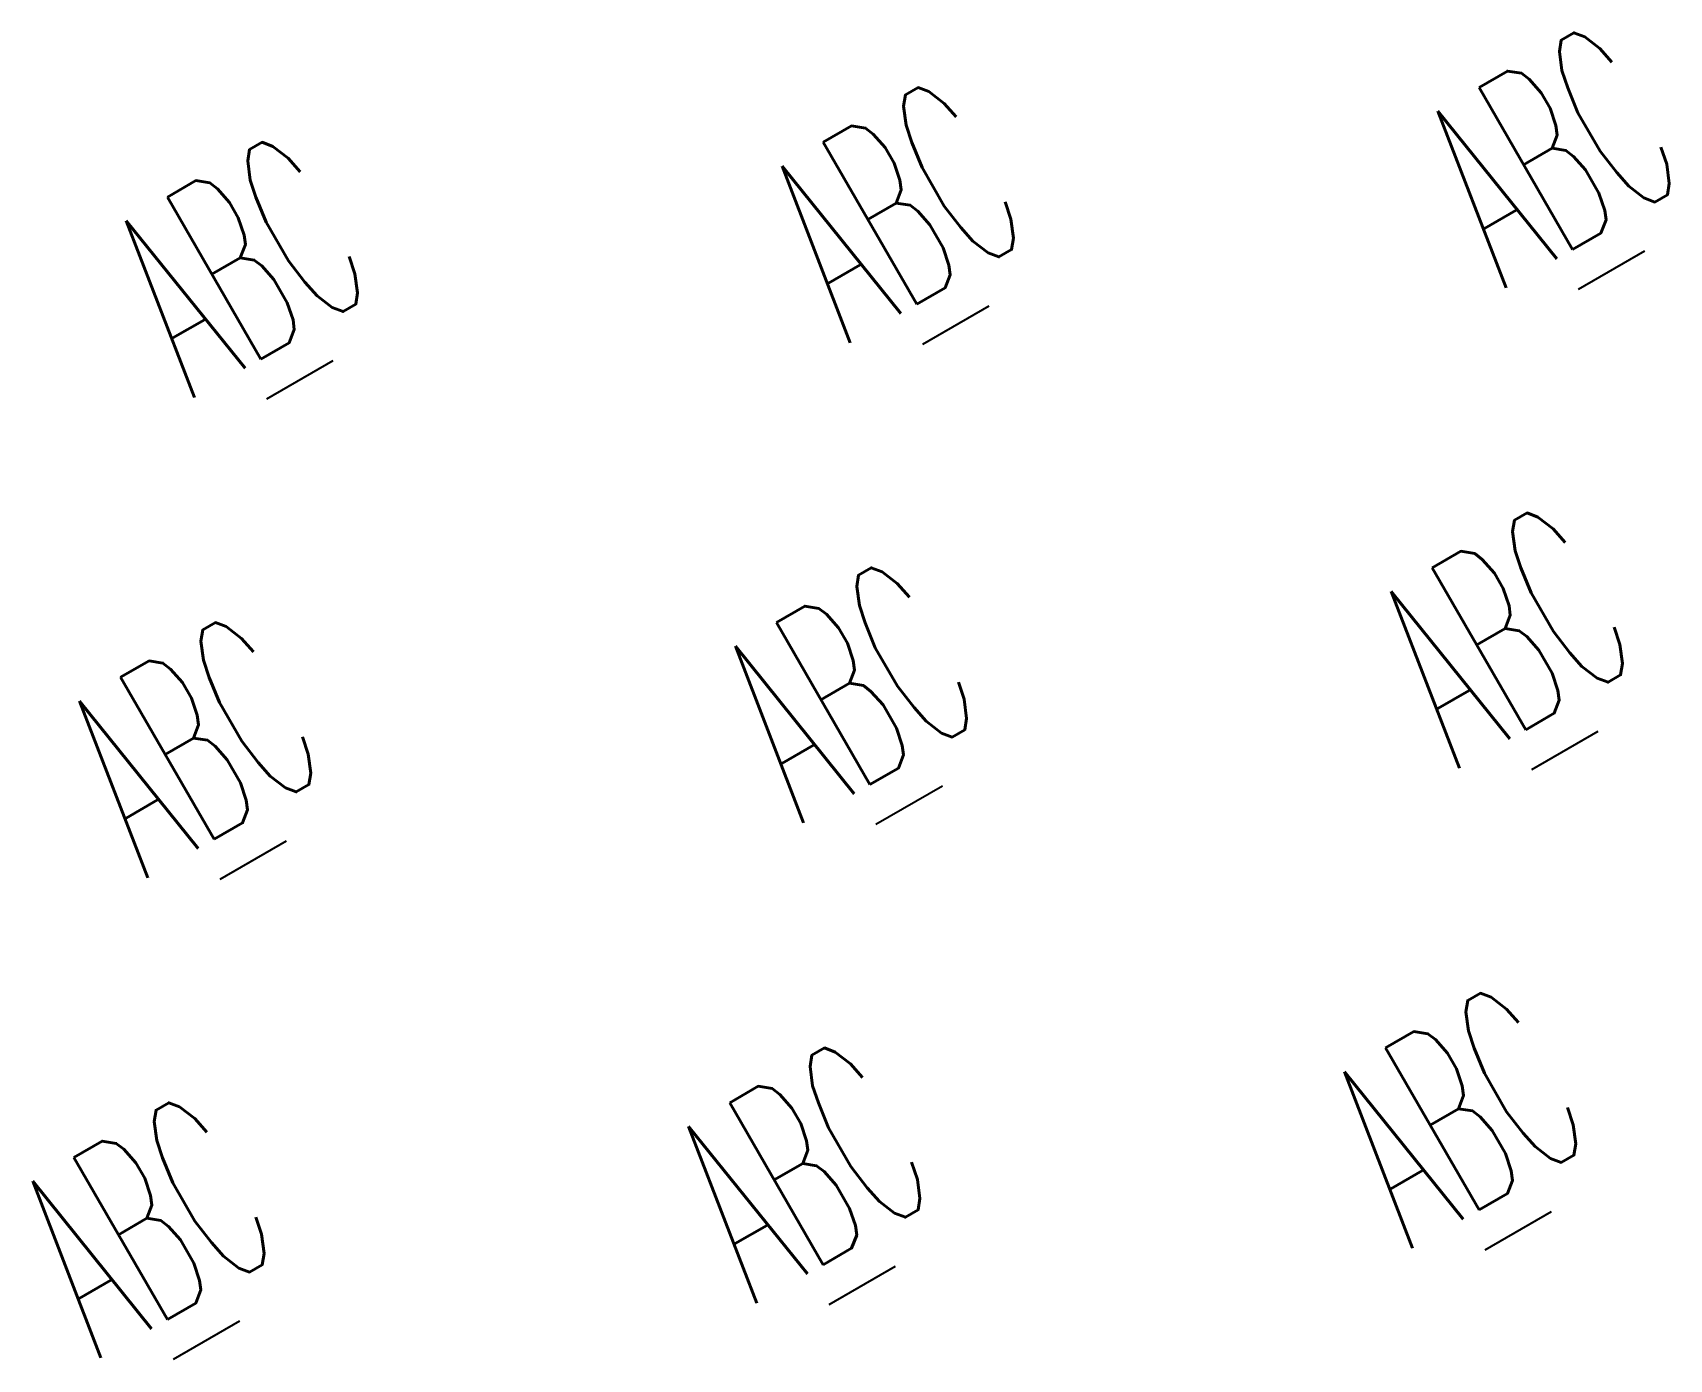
# Model space of a CAD drawing. Header units: millimetres. Extents: x -3.6 to 83.9, y -45.8 to 25.1.
import ezdxf

# ---------------------------------------------------------------- set-up
doc = ezdxf.new("R2010")
doc.units = ezdxf.units.MM
doc.layers.get('0').update_dxf_attribs({"lineweight": 25, "true_color": 0xffffff})
doc.styles.add('textstyle11', font='Standard', dxfattribs={"width": 0.5})
doc.styles.add('textstyle12', font='Standard', dxfattribs={"width": 0.5})
doc.styles.add('textstyle13', font='Standard', dxfattribs={"width": 0.5})
doc.styles.add('textstyle14', font='Standard', dxfattribs={"width": 0.5})
doc.styles.add('textstyle15', font='Standard', dxfattribs={"width": 0.5})
doc.styles.add('textstyle16', font='Standard', dxfattribs={"width": 0.5})
doc.styles.add('textstyle17', font='Standard', dxfattribs={"width": 0.5})
doc.styles.add('textstyle18', font='Standard', dxfattribs={"width": 0.5})
doc.styles.add('textstyle19', font='Standard', dxfattribs={"width": 0.5})

msp = doc.modelspace()

# ---------------------------------------------------------------- texts
at = {"char_height": 10, "rotation": 30}
for insert, attachment_point, style in [((70, 20), 1, 'textstyle17'), ((40, 20), 2, 'textstyle13'), ((10, 20), 3, 'textstyle11'), ((70, -10), 4, 'textstyle15'), ((40, -10), 5, 'textstyle14'), ((10, -10), 6, 'textstyle18'), ((70, -40), 7, 'textstyle16'), ((40, -40), 8, 'textstyle12'), ((10, -40), 9, 'textstyle19')]:
    msp.add_mtext('A\\LB\\lC', dxfattribs=dict(at, insert=insert, attachment_point=attachment_point, style=style))

doc.saveas('drawing.dxf')
